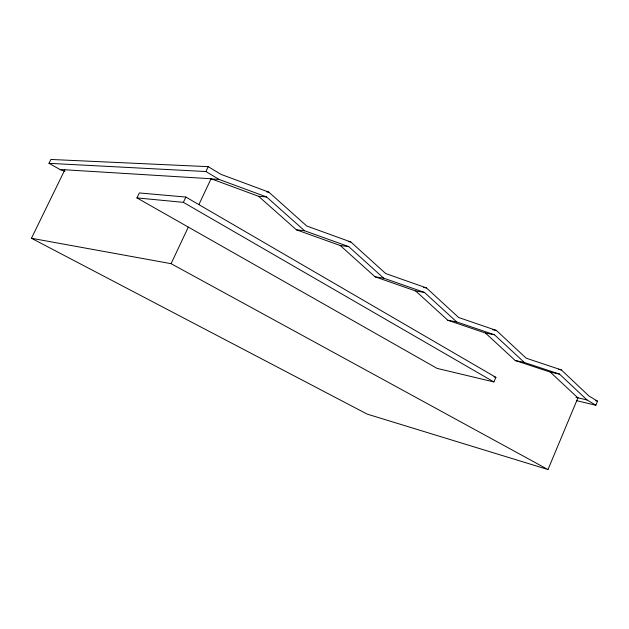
<?xml version="1.0" encoding="UTF-8"?>
<svg xmlns="http://www.w3.org/2000/svg" width="629" height="629" viewBox="0 0 629 629"><rect width="100%" height="100%" fill="white"/><g stroke="black" fill="none" stroke-linecap="round" stroke-linejoin="round"><path stroke-width="0.94" d="M576.809 400.712L595.86 405.249L597.55 401.168L588.98 396.011L561.327 369.907L526.198 358.192L496.399 330.445L458.635 317.496L426.423 287.909L385.711 273.568L350.793 241.945L306.763 226.023L268.787 192.112L221.015 174.375L208.207 166.661L50.878 159.459L48.983 163.328L60.25 169.649L64.866 171.253M547.985 469.541L577.925 397.905L550.273 372.101L515.222 360.519L485.462 333.04L447.801 320.255L415.659 290.968L375.081 276.815L340.265 245.53L296.408 229.821L258.582 196.303L211.061 178.754L64.873 169.775L31.45 238.273L367.171 414.11L547.985 469.541L171.088 263.677L31.45 238.273M493.914 381.952L495.888 377.345L185.885 197.058L139.323 192.946L136.949 197.907L437.084 368.39L493.914 381.952L183.377 202.349L136.949 197.907M48.983 163.328L205.911 171.536L208.207 166.661M171.088 263.677L188.315 227.077M198.953 204.48L211.061 178.754M183.377 202.349L185.885 197.058M60.25 169.649L64.873 169.775M211.415 178.966L219.096 179.438L266.554 196.932L304.593 230.764L348.694 246.599L383.666 278.16L424.441 292.414L456.701 321.93L494.528 334.793L524.374 362.485L559.551 374.113L587.022 399.95L595.86 405.249M266.838 191.963L268.787 192.112M258.582 196.303L266.554 196.932M296.408 229.821L304.593 230.764M348.851 241.709L350.793 241.945M340.265 245.53L348.694 246.599M375.081 276.815L383.666 278.16M423.521 287.453L426.423 287.909M415.659 290.968L424.441 292.414M447.801 320.255L456.701 321.93M492.546 329.714L496.399 330.445M485.462 333.04L494.528 334.793M558.45 369.294L561.327 369.907M515.222 360.519L524.374 362.485M550.273 372.101L559.551 374.113M493.993 376.905L495.888 377.345M595.639 400.728L597.55 401.168M577.674 397.756L587.022 399.95M576.007 397.449L577.925 397.905M205.911 171.536L219.096 179.438"/></g></svg>
